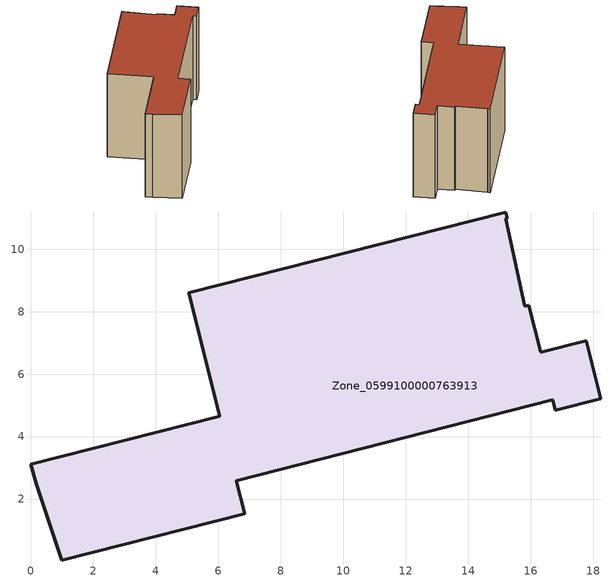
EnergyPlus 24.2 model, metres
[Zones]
Zone_0599100000763913
 floor ground (C_G): 0.99,0.05 0.18,2.48 0,3.12 6.05,4.65 5.05,8.61 15.2,11.19 15.25,10.99 15.2,10.98 15.81,8.17 15.94,8.2 16.32,6.7 17.78,7.07 18.24,5.21 16.78,4.85 16.7,5.18 6.58,2.58 6.84,1.53 z0
 wall outside (C_F): 6.05,4.65 0,3.12 0.18,2.48 0.99,0.05 6.84,1.53 6.58,2.58 16.7,5.18 16.78,4.85 18.24,5.21 17.78,7.07 16.32,6.7 15.94,8.2 15.81,8.17 15.2,10.98 15.25,10.99 15.2,11.19 5.05,8.61 6.05,4.65 z0:8.42
 roof outside (C_R): 0.18,2.48 0.99,0.05 6.84,1.53 6.58,2.58 16.7,5.18 16.78,4.85 18.24,5.21 17.78,7.07 16.32,6.7 15.94,8.2 15.81,8.17 15.2,10.98 15.25,10.99 15.2,11.19 5.05,8.61 6.05,4.65 0,3.12 z8.42
[BUILDING]
Pand.0599100000763913: North Axis=0; Terrain=City; Loads Convergence Tolerance Value=0.04; Temperature Convergence Tolerance Value=0.4; Solar Distribution=FullExterior; Maximum Number of Warmup Days=25; Minimum Number of Warmup Days=1
[Site:Location]
Rotterdam.The.Hague.AP_ZH_NLD Design_Conditions: Latitude=51.96; Longitude=4.45; Time Zone=1; Elevation=-4.5
[SITE:GROUNDTEMPERATURE:BUILDINGSURFACE]
18, 18, 18, 18, 18, 18, 18, 18, 18, 18, 18, 18
[MATERIAL] Thermal Absorptance=0.9; Solar Absorptance=0.7; Visible Absorptance=0.7
Name | Roughness | Thickness | Conductivity | Density | Specific Heat
G.TI.1975-1991 | MediumSmooth | 0.15 | 0.288461 | 540 | 1210
F.TI.1975-1991 | Rough | 0.3 | 0.230769 | 1920 | 840
R.TI.1975-1991 | MediumRough | 0.2 | 0.153846 | 1500 | 1000
[CONSTRUCTION]
C_G: G.TI.1975-1991
C_F: F.TI.1975-1991
C_R: R.TI.1975-1991
[ZONE]
Zone_0599100000763913: Type=1; Multiplier=1; Ceiling Height=Autocalculate; Volume=Autocalculate; Floor Area=autocalculate; Part of Total Floor Area=Yes
[ZONEINFILTRATION:DESIGNFLOWRATE]
Infil_Zone_0599100000763913: Zone or ZoneList or Space or SpaceList=Zone_0599100000763913; Schedule=AlwaysOn; Design Flow Rate Calculation Method=Flow/Area; Flow Rate per Floor Area=0.003; Constant Term Coefficient=1; Temperature Term Coefficient=0; Velocity Term Coefficient=0; Velocity Squared Term Coefficient=0
[HVACTEMPLATE:ZONE:IDEALLOADSAIRSYSTEM]
Zone_0599100000763913: Maximum Heating Supply Air Temperature=50; Minimum Cooling Supply Air Temperature=13; Maximum Heating Supply Air Humidity Ratio=0.0156; Minimum Cooling Supply Air Humidity Ratio=0.0077; Heating Limit=NoLimit; Cooling Limit=NoLimit; Dehumidification Control Type=ConstantSensibleHeatRatio; Cooling Sensible Heat Ratio=0.7; Dehumidification Setpoint=60; Humidification Control Type=None; Humidification Setpoint=30; Outdoor Air Method=None; Outdoor Air Flow Rate per Person=0.00944; Outdoor Air Flow Rate per Zone Floor Area=0; Outdoor Air Flow Rate per Zone=0; Demand Controlled Ventilation Type=None; Outdoor Air Economizer Type=NoEconomizer; Heat Recovery Type=None; Sensible Heat Recovery Effectiveness=0.7; Latent Heat Recovery Effectiveness=0.65
[ZONECONTROL:THERMOSTAT]
ThermostatControl_Zone_0599100000763913: Zone or ZoneList=Zone_0599100000763913; Control Type Schedule=DualSetpointControlType; Control 1=Thermostat_Zone_0599100000763913; Temperature Difference Between Cutout And Setpoint=0
[THERMOSTATSETPOINT:DUALSETPOINT]
Thermostat_Zone_0599100000763913: Heating Setpoint Temperature Schedule=HeatingSetpoint_Zone_0599100000763913; Cooling Setpoint Temperature Schedule=CoolingSetpoint_Zone_0599100000763913
[SCHEDULE:COMPACT]
HeatingSetpoint_Zone_0599100000763913: Through: 12/31, For: AllDays, Until: 24:00, 21
CoolingSetpoint_Zone_0599100000763913: Through: 12/31, For: AllDays, Until: 24:00, 24
DualSetpointControlType: Through: 12/31, For: AllDays, Until: 24:00, 4
AlwaysOn: Through: 12/31, For: AllDays, Until: 24:00, 1
